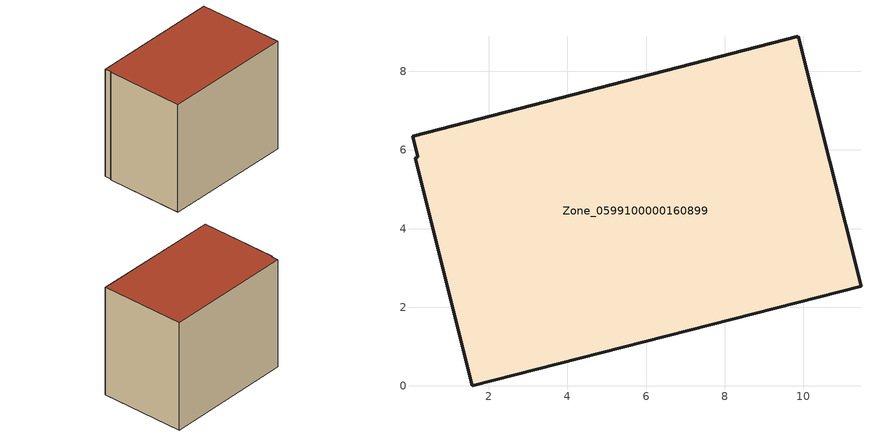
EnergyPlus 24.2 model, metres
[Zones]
Zone_0599100000160899
 floor ground (C_G): 1.58,0 0.13,5.79 0.2,5.83 0.06,6.35 9.87,8.9 11.47,2.54 z0
 wall outside (C_F): 1.58,0 11.47,2.54 9.87,8.9 0.06,6.35 0.2,5.83 0.13,5.79 1.58,0 z0:8.58
 roof outside (C_R): 0.13,5.79 1.58,0 11.47,2.54 9.87,8.9 0.06,6.35 0.2,5.83 z8.58
[BUILDING]
Pand.0599100000160899: North Axis=0; Terrain=City; Loads Convergence Tolerance Value=0.04; Temperature Convergence Tolerance Value=0.4; Solar Distribution=FullExterior; Maximum Number of Warmup Days=25; Minimum Number of Warmup Days=1
[Site:Location]
Rotterdam.The.Hague.AP_ZH_NLD Design_Conditions: Latitude=51.96; Longitude=4.45; Time Zone=1; Elevation=-4.5
[SITE:GROUNDTEMPERATURE:BUILDINGSURFACE]
18, 18, 18, 18, 18, 18, 18, 18, 18, 18, 18, 18
[MATERIAL] Thermal Absorptance=0.9; Solar Absorptance=0.7; Visible Absorptance=0.7
Name | Roughness | Thickness | Conductivity | Density | Specific Heat
G.TI.1965-1974 | MediumSmooth | 0.15 | 0.882353 | 540 | 1210
F.TI.1965-1974 | Rough | 0.3 | 0.697674 | 1920 | 840
R.TI.1965-1974 | MediumRough | 0.2 | 0.232558 | 1500 | 1000
[CONSTRUCTION]
C_G: G.TI.1965-1974
C_F: F.TI.1965-1974
C_R: R.TI.1965-1974
[ZONE]
Zone_0599100000160899: Type=1; Multiplier=1; Ceiling Height=Autocalculate; Volume=Autocalculate; Floor Area=autocalculate; Part of Total Floor Area=Yes
[ZONEINFILTRATION:DESIGNFLOWRATE]
Infil_Zone_0599100000160899: Zone or ZoneList or Space or SpaceList=Zone_0599100000160899; Schedule=AlwaysOn; Design Flow Rate Calculation Method=Flow/Area; Flow Rate per Floor Area=0.003; Constant Term Coefficient=1; Temperature Term Coefficient=0; Velocity Term Coefficient=0; Velocity Squared Term Coefficient=0
[HVACTEMPLATE:ZONE:IDEALLOADSAIRSYSTEM]
Zone_0599100000160899: Maximum Heating Supply Air Temperature=50; Minimum Cooling Supply Air Temperature=13; Maximum Heating Supply Air Humidity Ratio=0.0156; Minimum Cooling Supply Air Humidity Ratio=0.0077; Heating Limit=NoLimit; Cooling Limit=NoLimit; Dehumidification Control Type=ConstantSensibleHeatRatio; Cooling Sensible Heat Ratio=0.7; Dehumidification Setpoint=60; Humidification Control Type=None; Humidification Setpoint=30; Outdoor Air Method=None; Outdoor Air Flow Rate per Person=0.00944; Outdoor Air Flow Rate per Zone Floor Area=0; Outdoor Air Flow Rate per Zone=0; Demand Controlled Ventilation Type=None; Outdoor Air Economizer Type=NoEconomizer; Heat Recovery Type=None; Sensible Heat Recovery Effectiveness=0.7; Latent Heat Recovery Effectiveness=0.65
[ZONECONTROL:THERMOSTAT]
ThermostatControl_Zone_0599100000160899: Zone or ZoneList=Zone_0599100000160899; Control Type Schedule=DualSetpointControlType; Control 1=Thermostat_Zone_0599100000160899; Temperature Difference Between Cutout And Setpoint=0
[THERMOSTATSETPOINT:DUALSETPOINT]
Thermostat_Zone_0599100000160899: Heating Setpoint Temperature Schedule=HeatingSetpoint_Zone_0599100000160899; Cooling Setpoint Temperature Schedule=CoolingSetpoint_Zone_0599100000160899
[SCHEDULE:COMPACT]
HeatingSetpoint_Zone_0599100000160899: Through: 12/31, For: AllDays, Until: 24:00, 21
CoolingSetpoint_Zone_0599100000160899: Through: 12/31, For: AllDays, Until: 24:00, 24
DualSetpointControlType: Through: 12/31, For: AllDays, Until: 24:00, 4
AlwaysOn: Through: 12/31, For: AllDays, Until: 24:00, 1
